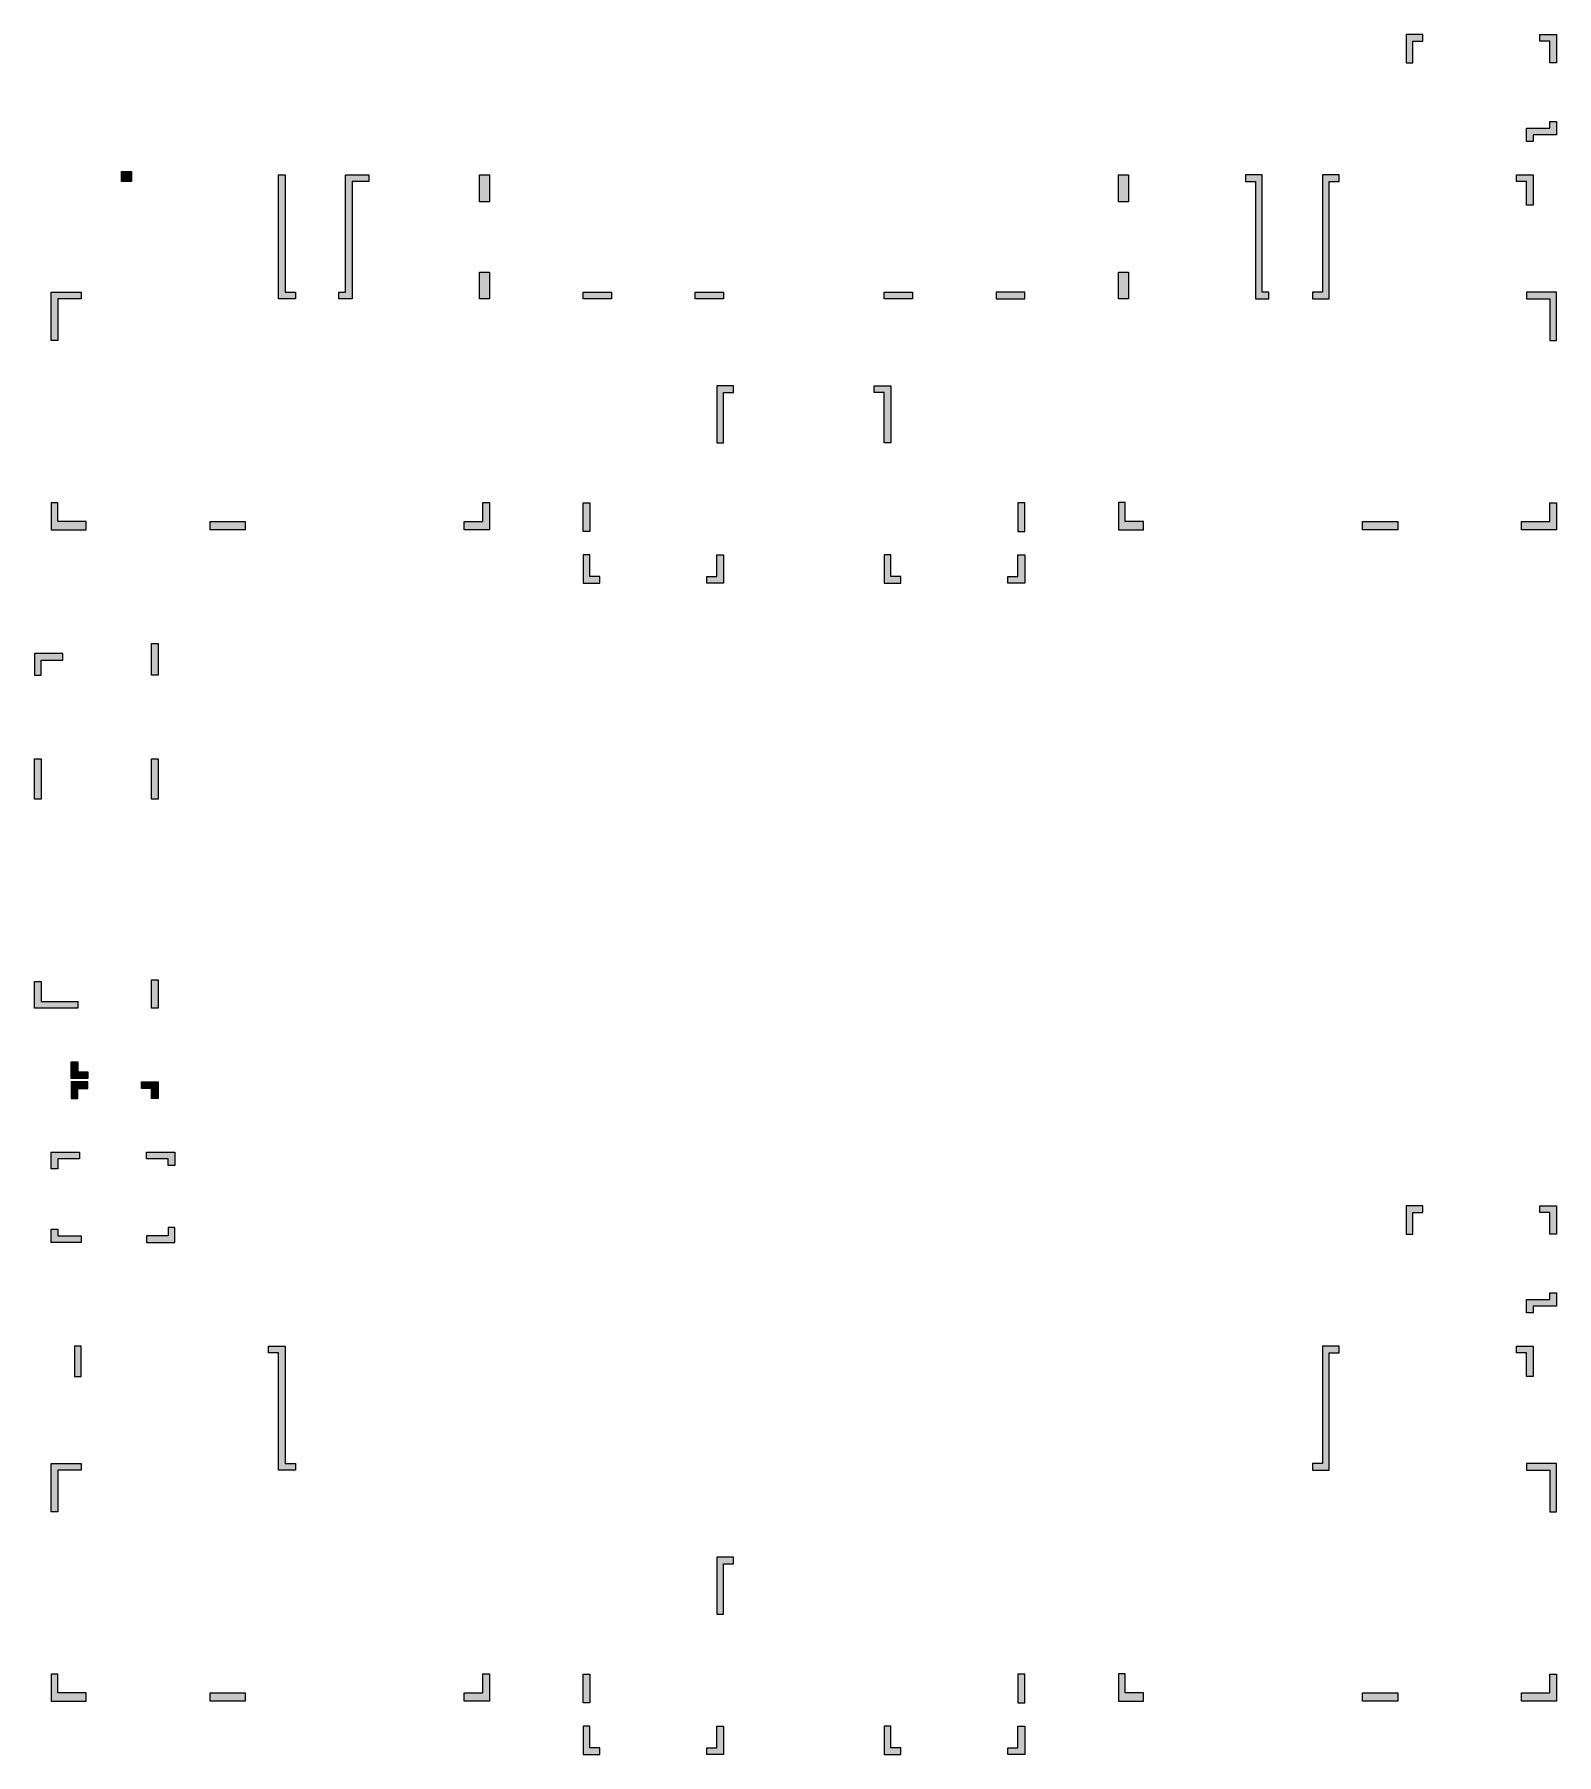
# Model space of a CAD drawing. Header units: millimetres. Extents: x 761570 to 807070, y 214407 to 265807.
import ezdxf

# ---------------------------------------------------------------- set-up
doc = ezdxf.new("R2010")
doc.units = ezdxf.units.MM
doc.header["$LTSCALE"] = 1000
for name, color, linetype in [('S-COLU-HATCH', 30, 'Continuous'), ('S-COLU-LINE1', 6, 'Continuous'), ('S-WALL-LINE1', 12, 'Continuous')]:
    doc.layers.add(name, color=color, linetype=linetype)

msp = doc.modelspace()

# ---------------------------------------------------------------- hatches: boundary and pattern name
at = {"layer": 'S-COLU-HATCH'}
h = msp.add_hatch(color=0, dxfattribs=at)
h.dxf.hatch_style = 1
h.paths.add_polyline_path([(803070, 265807), (802570, 265807), (802570, 264957), (802770, 264957), (802770, 265607), (803070, 265607)])
h = msp.add_hatch(color=0, dxfattribs=at)
h.dxf.hatch_style = 1
h.paths.add_polyline_path([(806570, 265807), (807070, 265807), (807070, 264957), (806870, 264957), (806870, 265607), (806570, 265607)])
h = msp.add_hatch(color=0, dxfattribs=at)
h.dxf.hatch_style = 1
h.paths.add_polyline_path([(806170, 262607), (806170, 263007), (806870, 263007), (806870, 263207), (807070, 263207), (807070, 262807), (806370, 262807), (806370, 262607)])
h = msp.add_hatch(color=0, dxfattribs=at)
h.dxf.hatch_style = 1
h.paths.add_polyline_path([(764470, 261407), (764170, 261407), (764170, 261707), (764470, 261707)])
h = msp.add_hatch(color=0, dxfattribs=at)
h.dxf.hatch_style = 1
h.paths.add_polyline_path([(768870, 261607), (769070, 261607), (769070, 258107), (769370, 258107), (769370, 257907), (768870, 257907)])
h = msp.add_hatch(color=0, dxfattribs=at)
h.dxf.hatch_style = 1
h.paths.add_polyline_path([(770870, 258107), (770670, 258107), (770670, 257907), (771070, 257907), (771070, 261407), (771570, 261407), (771570, 261607), (770870, 261607)])
h = msp.add_hatch(color=0, dxfattribs=at)
h.dxf.hatch_style = 1
h.paths.add_polyline_path([(775170, 260807), (774870, 260807), (774870, 261607), (775170, 261607)])
h = msp.add_hatch(color=0, dxfattribs=at)
h.dxf.hatch_style = 1
h.paths.add_polyline_path([(794270, 260807), (793970, 260807), (793970, 261607), (794270, 261607)])
h = msp.add_hatch(color=0, dxfattribs=at)
h.dxf.hatch_style = 1
h.paths.add_polyline_path([(798270, 261607), (797770, 261607), (797770, 261407), (798070, 261407), (798070, 257907), (798470, 257907), (798470, 258107), (798270, 258107)])
h = msp.add_hatch(color=0, dxfattribs=at)
h.dxf.hatch_style = 1
h.paths.add_polyline_path([(800570, 261607), (800070, 261607), (800070, 258107), (799770, 258107), (799770, 257907), (800270, 257907), (800270, 261407), (800570, 261407)])
h = msp.add_hatch(color=0, dxfattribs=at)
h.dxf.hatch_style = 1
h.paths.add_polyline_path([(806170, 260707), (806170, 261407), (805870, 261407), (805870, 261607), (806370, 261607), (806370, 260707)])
h = msp.add_hatch(color=0, dxfattribs=at)
h.dxf.hatch_style = 1
h.paths.add_polyline_path([(775170, 257907), (774870, 257907), (774870, 258707), (775170, 258707)])
h = msp.add_hatch(color=0, dxfattribs=at)
h.dxf.hatch_style = 1
h.paths.add_polyline_path([(794270, 257907), (793970, 257907), (793970, 258707), (794270, 258707)])
h = msp.add_hatch(color=0, dxfattribs=at)
h.dxf.hatch_style = 1
h.paths.add_polyline_path([(762970, 258107), (762970, 257907), (762270, 257907), (762270, 256657), (762070, 256657), (762070, 258107)])
h = msp.add_hatch(color=0, dxfattribs=at)
h.dxf.hatch_style = 1
h.paths.add_polyline_path([(778170, 257907), (777970, 257907), (777970, 258107), (778820, 258107), (778820, 257907)])
h = msp.add_hatch(color=0, dxfattribs=at)
h.dxf.hatch_style = 1
h.paths.add_polyline_path([(782170, 257907), (781320, 257907), (781320, 258107), (782170, 258107)])
h = msp.add_hatch(color=0, dxfattribs=at)
h.dxf.hatch_style = 1
h.paths.add_polyline_path([(787820, 257907), (786970, 257907), (786970, 258107), (787820, 258107)])
h = msp.add_hatch(color=0, dxfattribs=at)
h.dxf.hatch_style = 1
h.paths.add_polyline_path([(790970, 257907), (791170, 257907), (791170, 258107), (790320, 258107), (790320, 257907)])
h = msp.add_hatch(color=0, dxfattribs=at)
h.dxf.hatch_style = 1
h.paths.add_polyline_path([(806170, 258107), (806170, 257907), (806870, 257907), (806870, 256657), (807070, 256657), (807070, 258107)])
h = msp.add_hatch(color=0, dxfattribs=at)
h.dxf.hatch_style = 1
h.paths.add_polyline_path([(782470, 255307), (781970, 255307), (781970, 253607), (782170, 253607), (782170, 255107), (782470, 255107)])
h = msp.add_hatch(color=0, dxfattribs=at)
h.dxf.hatch_style = 1
h.paths.add_polyline_path([(786670, 255307), (787170, 255307), (787170, 253607), (786970, 253607), (786970, 255107), (786670, 255107)])
h = msp.add_hatch(color=0, dxfattribs=at)
h.dxf.hatch_style = 1
h.paths.add_polyline_path([(763120, 251257), (762270, 251257), (762270, 251807), (762070, 251807), (762070, 251007), (763120, 251007)])
h = msp.add_hatch(color=0, dxfattribs=at)
h.dxf.hatch_style = 1
h.paths.add_polyline_path([(774420, 251007), (774420, 251257), (774970, 251257), (774970, 251817), (775170, 251817), (775170, 251007)])
h = msp.add_hatch(color=0, dxfattribs=at)
h.dxf.hatch_style = 1
h.paths.add_polyline_path([(778170, 250957), (777970, 250957), (777970, 251807), (778170, 251807)])
h = msp.add_hatch(color=0, dxfattribs=at)
h.dxf.hatch_style = 1
h.paths.add_polyline_path([(791170, 251807), (790970, 251807), (790970, 250957), (791170, 250957)])
h = msp.add_hatch(color=0, dxfattribs=at)
h.dxf.hatch_style = 1
h.paths.add_polyline_path([(793970, 251007), (794720, 251007), (794720, 251257), (794170, 251257), (794170, 251817), (793970, 251817)])
h = msp.add_hatch(color=0, dxfattribs=at)
h.dxf.hatch_style = 1
h.paths.add_polyline_path([(806020, 251257), (806870, 251257), (806870, 251807), (807070, 251807), (807070, 251007), (806020, 251007)])
h = msp.add_hatch(color=0, dxfattribs=at)
h.dxf.hatch_style = 1
h.paths.add_polyline_path([(767870, 251007), (766820, 251007), (766820, 251257), (767870, 251257)])
h = msp.add_hatch(color=0, dxfattribs=at)
h.dxf.hatch_style = 1
h.paths.add_polyline_path([(802320, 251007), (801270, 251007), (801270, 251257), (802320, 251257)])
h = msp.add_hatch(color=0, dxfattribs=at)
h.dxf.hatch_style = 1
h.paths.add_polyline_path([(778470, 249607), (778170, 249607), (778170, 250257), (777970, 250257), (777970, 249407), (778470, 249407)])
h = msp.add_hatch(color=0, dxfattribs=at)
h.dxf.hatch_style = 1
h.paths.add_polyline_path([(781670, 249607), (781970, 249607), (781970, 250257), (782170, 250257), (782170, 249407), (781670, 249407)])
h = msp.add_hatch(color=0, dxfattribs=at)
h.dxf.hatch_style = 1
h.paths.add_polyline_path([(787470, 249607), (787170, 249607), (787170, 250257), (786970, 250257), (786970, 249407), (787470, 249407)])
h = msp.add_hatch(color=0, dxfattribs=at)
h.dxf.hatch_style = 1
h.paths.add_polyline_path([(790670, 249607), (790970, 249607), (790970, 250257), (791170, 250257), (791170, 249407), (790670, 249407)])
h = msp.add_hatch(color=0, dxfattribs=at)
h.dxf.hatch_style = 1
h.paths.add_polyline_path([(762420, 247307), (761570, 247307), (761570, 246657), (761770, 246657), (761770, 247107), (762420, 247107)])
h = msp.add_hatch(color=0, dxfattribs=at)
h.dxf.hatch_style = 1
h.paths.add_polyline_path([(765270, 246657), (765070, 246657), (765070, 247607), (765270, 247607)])
h = msp.add_hatch(color=0, dxfattribs=at)
h.dxf.hatch_style = 1
h.paths.add_polyline_path([(761770, 242957), (761570, 242957), (761570, 244157), (761770, 244157)])
h = msp.add_hatch(color=0, dxfattribs=at)
h.dxf.hatch_style = 1
h.paths.add_polyline_path([(765270, 242957), (765070, 242957), (765070, 244157), (765270, 244157)])
h = msp.add_hatch(color=0, dxfattribs=at)
h.dxf.hatch_style = 1
h.paths.add_polyline_path([(762870, 236707), (761570, 236707), (761570, 237507), (761770, 237507), (761770, 236907), (762870, 236907)])
h = msp.add_hatch(color=0, dxfattribs=at)
h.dxf.hatch_style = 1
h.paths.add_polyline_path([(765270, 236707), (765070, 236707), (765070, 237557), (765270, 237557)])
h = msp.add_hatch(color=0, dxfattribs=at)
h.dxf.hatch_style = 1
h.paths.add_polyline_path([(763170, 234607), (762670, 234607), (762670, 235107), (762870, 235107), (762870, 234807), (763170, 234807)])
h = msp.add_hatch(color=0, dxfattribs=at)
h.dxf.hatch_style = 1
h.paths.add_polyline_path([(763170, 234507), (762670, 234507), (762670, 234007), (762870, 234007), (762870, 234307), (763170, 234307)])
h = msp.add_hatch(color=0, dxfattribs=at)
h.dxf.hatch_style = 1
h.paths.add_polyline_path([(764770, 234507), (765270, 234507), (765270, 234007), (765070, 234007), (765070, 234307), (764770, 234307)])
h = msp.add_hatch(color=0, dxfattribs=at)
h.dxf.hatch_style = 1
h.paths.add_polyline_path([(762919, 232207), (762919, 232407), (762069, 232407), (762069, 231907), (762269, 231907), (762269, 232207)])
h = msp.add_hatch(color=0, dxfattribs=at)
h.dxf.hatch_style = 1
h.paths.add_polyline_path([(764920, 232407), (765770, 232407), (765770, 232007), (765570, 232007), (765570, 232207), (764920, 232207)])
h = msp.add_hatch(color=0, dxfattribs=at)
h.dxf.hatch_style = 1
h.paths.add_polyline_path([(765069, 232407), (765069, 232207), (765569, 232207), (765569, 232007), (765769, 232007), (765769, 232407)])
h = msp.add_hatch(color=0, dxfattribs=at)
h.dxf.hatch_style = 1
h.paths.add_polyline_path([(803070, 230807), (802570, 230807), (802570, 229957), (802770, 229957), (802770, 230607), (803070, 230607)])
h = msp.add_hatch(color=0, dxfattribs=at)
h.dxf.hatch_style = 1
h.paths.add_polyline_path([(806570, 230807), (807070, 230807), (807070, 229957), (806870, 229957), (806870, 230607), (806570, 230607)])
h = msp.add_hatch(color=0, dxfattribs=at)
h.dxf.hatch_style = 1
h.paths.add_polyline_path([(762970, 229707), (762070, 229707), (762070, 230107), (762270, 230107), (762270, 229907), (762970, 229907)])
h = msp.add_hatch(color=0, dxfattribs=at)
h.dxf.hatch_style = 1
h.paths.add_polyline_path([(764920, 229707), (765770, 229707), (765770, 230157), (765570, 230157), (765570, 229907), (764920, 229907)])
h = msp.add_hatch(color=0, dxfattribs=at)
h.dxf.hatch_style = 1
h.paths.add_polyline_path([(806170, 227607), (806170, 228007), (806870, 228007), (806870, 228207), (807070, 228207), (807070, 227807), (806370, 227807), (806370, 227607)])
h = msp.add_hatch(color=0, dxfattribs=at)
h.dxf.hatch_style = 1
h.paths.add_polyline_path([(762970, 225707), (762970, 226607), (762770, 226607), (762770, 225707)])
h = msp.add_hatch(color=0, dxfattribs=at)
h.dxf.hatch_style = 1
h.paths.add_polyline_path([(768570, 226607), (769070, 226607), (769070, 223107), (769370, 223107), (769370, 222907), (768870, 222907), (768870, 226407), (768570, 226407)])
h = msp.add_hatch(color=0, dxfattribs=at)
h.dxf.hatch_style = 1
h.paths.add_polyline_path([(800570, 226607), (800070, 226607), (800070, 223107), (799770, 223107), (799770, 222907), (800270, 222907), (800270, 226407), (800570, 226407)])
h = msp.add_hatch(color=0, dxfattribs=at)
h.dxf.hatch_style = 1
h.paths.add_polyline_path([(806170, 225707), (806170, 226407), (805870, 226407), (805870, 226607), (806370, 226607), (806370, 225707)])
h = msp.add_hatch(color=0, dxfattribs=at)
h.dxf.hatch_style = 1
h.paths.add_polyline_path([(762970, 223107), (762970, 222907), (762270, 222907), (762270, 221657), (762070, 221657), (762070, 223107)])
h = msp.add_hatch(color=0, dxfattribs=at)
h.dxf.hatch_style = 1
h.paths.add_polyline_path([(806170, 223107), (806170, 222907), (806870, 222907), (806870, 221657), (807070, 221657), (807070, 223107)])
h = msp.add_hatch(color=0, dxfattribs=at)
h.dxf.hatch_style = 1
h.paths.add_polyline_path([(782470, 220307), (781970, 220307), (781970, 218607), (782170, 218607), (782170, 220107), (782470, 220107)])
h = msp.add_hatch(color=0, dxfattribs=at)
h.dxf.hatch_style = 1
h.paths.add_polyline_path([(763120, 216257), (762270, 216257), (762270, 216807), (762070, 216807), (762070, 216007), (763120, 216007)])
h = msp.add_hatch(color=0, dxfattribs=at)
h.dxf.hatch_style = 1
h.paths.add_polyline_path([(774420, 216007), (774420, 216257), (774970, 216257), (774970, 216817), (775170, 216817), (775170, 216007)])
h = msp.add_hatch(color=0, dxfattribs=at)
h.dxf.hatch_style = 1
h.paths.add_polyline_path([(778170, 215957), (777970, 215957), (777970, 216807), (778170, 216807)])
h = msp.add_hatch(color=0, dxfattribs=at)
h.dxf.hatch_style = 1
h.paths.add_polyline_path([(791170, 216807), (790970, 216807), (790970, 215957), (791170, 215957), (791170, 216557)])
h = msp.add_hatch(color=0, dxfattribs=at)
h.dxf.hatch_style = 1
h.paths.add_polyline_path([(793970, 216007), (794720, 216007), (794720, 216257), (794170, 216257), (794170, 216817), (793970, 216817)])
h = msp.add_hatch(color=0, dxfattribs=at)
h.dxf.hatch_style = 1
h.paths.add_polyline_path([(806020, 216257), (806870, 216257), (806870, 216807), (807070, 216807), (807070, 216007), (806020, 216007)])
h = msp.add_hatch(color=0, dxfattribs=at)
h.dxf.hatch_style = 1
h.paths.add_polyline_path([(767870, 216007), (766820, 216007), (766820, 216257), (767870, 216257)])
h = msp.add_hatch(color=0, dxfattribs=at)
h.dxf.hatch_style = 1
h.paths.add_polyline_path([(802320, 216007), (801270, 216007), (801270, 216257), (802320, 216257)])
h = msp.add_hatch(color=0, dxfattribs=at)
h.dxf.hatch_style = 1
h.paths.add_polyline_path([(778470, 214607), (778170, 214607), (778170, 215257), (777970, 215257), (777970, 214407), (778470, 214407)])
h = msp.add_hatch(color=0, dxfattribs=at)
h.dxf.hatch_style = 1
h.paths.add_polyline_path([(781670, 214607), (781970, 214607), (781970, 215257), (782170, 215257), (782170, 214407), (781670, 214407)])
h = msp.add_hatch(color=0, dxfattribs=at)
h.dxf.hatch_style = 1
h.paths.add_polyline_path([(787470, 214607), (787170, 214607), (787170, 215257), (786970, 215257), (786970, 214407), (787470, 214407)])
h = msp.add_hatch(color=0, dxfattribs=at)
h.dxf.hatch_style = 1
h.paths.add_polyline_path([(790670, 214607), (790970, 214607), (790970, 215257), (791170, 215257), (791170, 214407), (790670, 214407)])

# ---------------------------------------------------------------- linework, layer by layer
at = {"layer": 'S-COLU-LINE1', "linetype": 'ByBlock'}
for points in [[(764470, 261407), (764170, 261407), (764170, 261707), (764470, 261707)], [(775170, 260807), (774870, 260807), (774870, 261607), (775170, 261607)], [(794270, 260807), (793970, 260807), (793970, 261607), (794270, 261607)], [(775170, 257907), (774870, 257907), (774870, 258707), (775170, 258707)], [(794270, 257907), (793970, 257907), (793970, 258707), (794270, 258707)]]:
    msp.add_lwpolyline(points, close=True, dxfattribs=at)
at = {"layer": 'S-WALL-LINE1', "linetype": 'ByBlock', "flags": 128}
for points in [[(803070, 265807), (802570, 265807), (802570, 264957), (802770, 264957), (802770, 265607), (803070, 265607), (803070, 265807)], [(806570, 265807), (807070, 265807), (807070, 264957), (806870, 264957), (806870, 265607), (806570, 265607), (806570, 265807)], [(806170, 262607), (806170, 263007), (806870, 263007), (806870, 263207), (807070, 263207), (807070, 262807), (806370, 262807), (806370, 262607), (806170, 262607)], [(762420, 247307), (761570, 247307), (761570, 246657), (761770, 246657), (761770, 247107), (762420, 247107), (762420, 247307)], [(803070, 230807), (802570, 230807), (802570, 229957), (802770, 229957), (802770, 230607), (803070, 230607), (803070, 230807)], [(806570, 230807), (807070, 230807), (807070, 229957), (806870, 229957), (806870, 230607), (806570, 230607), (806570, 230807)], [(806170, 227607), (806170, 228007), (806870, 228007), (806870, 228207), (807070, 228207), (807070, 227807), (806370, 227807), (806370, 227607), (806170, 227607)]]:
    msp.add_lwpolyline(points, dxfattribs=at)
at = {"layer": 'S-WALL-LINE1', "linetype": 'ByBlock'}
for points in [[(768870, 261607), (769070, 261607), (769070, 258107), (769370, 258107), (769370, 257907), (768870, 257907)], [(771070, 257907), (770670, 257907), (770670, 258107), (770870, 258107), (770870, 261607), (771570, 261607), (771570, 261407), (771070, 261407)], [(797770, 261407), (798070, 261407), (798070, 257907), (798470, 257907), (798470, 258107), (798270, 258107), (798270, 261607), (797770, 261607)], [(800570, 261607), (800070, 261607), (800070, 258107), (799770, 258107), (799770, 257907), (800270, 257907), (800270, 261407), (800570, 261407)], [(782170, 257907), (781320, 257907), (781320, 258107), (782170, 258107)], [(787820, 257907), (786970, 257907), (786970, 258107), (787820, 258107)], [(778170, 250957), (777970, 250957), (777970, 251807), (778170, 251807)], [(793970, 251007), (794720, 251007), (794720, 251257), (794170, 251257), (794170, 251817), (793970, 251817)], [(767870, 251007), (766820, 251007), (766820, 251257), (767870, 251257)], [(802320, 251007), (801270, 251007), (801270, 251257), (802320, 251257)], [(765270, 246657), (765070, 246657), (765070, 247607), (765270, 247607)], [(761770, 242957), (761570, 242957), (761570, 244157), (761770, 244157)], [(765270, 242957), (765070, 242957), (765070, 244157), (765270, 244157)], [(765270, 236707), (765070, 236707), (765070, 237557), (765270, 237557)], [(762270, 232207), (762270, 231907), (762070, 231907), (762070, 232407), (762920, 232407), (762920, 232207)], [(768570, 226607), (769070, 226607), (769070, 223107), (769370, 223107), (769370, 222907), (768870, 222907), (768870, 226407), (768570, 226407)], [(800570, 226607), (800070, 226607), (800070, 223107), (799770, 223107), (799770, 222907), (800270, 222907), (800270, 226407), (800570, 226407)], [(778170, 215957), (777970, 215957), (777970, 216807), (778170, 216807)], [(793970, 216007), (794720, 216007), (794720, 216257), (794170, 216257), (794170, 216817), (793970, 216817)], [(767870, 216007), (766820, 216007), (766820, 216257), (767870, 216257)], [(802320, 216007), (801270, 216007), (801270, 216257), (802320, 216257)]]:
    msp.add_lwpolyline(points, close=True, dxfattribs=at)
at = {"layer": 'S-WALL-LINE1', "linetype": 'ByBlock', "flags": 128}
for points in [[(806170, 260707), (806170, 261407), (805870, 261407), (805870, 261607), (806370, 261607), (806370, 260707)], [(762970, 258107), (762970, 257907), (762270, 257907), (762270, 256657), (762070, 256657), (762070, 258107)], [(778170, 257907), (778170, 257907), (777970, 257907), (777970, 258107), (778820, 258107), (778820, 257907)], [(790970, 257907), (790970, 257907), (791170, 257907), (791170, 258107), (790320, 258107), (790320, 257907)], [(806170, 258107), (806170, 257907), (806870, 257907), (806870, 256657), (807070, 256657), (807070, 258107)], [(782470, 255307), (781970, 255307), (781970, 253607), (782170, 253607), (782170, 255107), (782470, 255107)], [(786670, 255307), (787170, 255307), (787170, 253607), (786970, 253607), (786970, 255107), (786670, 255107)], [(763120, 251257), (762270, 251257), (762270, 251807), (762070, 251807), (762070, 251007), (763120, 251007)], [(774420, 251007), (774420, 251257), (774970, 251257), (774970, 251817), (775170, 251817), (775170, 251007)], [(791170, 251807), (790970, 251807), (790970, 250957), (791170, 250957)], [(806020, 251257), (806870, 251257), (806870, 251807), (807070, 251807), (807070, 251007), (806020, 251007)], [(778470, 249607), (778170, 249607), (778170, 250257), (777970, 250257), (777970, 249407), (778470, 249407)], [(781670, 249607), (781970, 249607), (781970, 250257), (782170, 250257), (782170, 249407), (781670, 249407)], [(787470, 249607), (787170, 249607), (787170, 250257), (786970, 250257), (786970, 249407), (787470, 249407)], [(790670, 249607), (790970, 249607), (790970, 250257), (791170, 250257), (791170, 249407), (790670, 249407)], [(762870, 236707), (761570, 236707), (761570, 237507), (761770, 237507), (761770, 236907), (762870, 236907)], [(763170, 234607), (762670, 234607), (762670, 235107), (762870, 235107), (762870, 234807), (763170, 234807)], [(763170, 234507), (762670, 234507), (762670, 234007), (762870, 234007), (762870, 234307), (763170, 234307)], [(764770, 234507), (765270, 234507), (765270, 234007), (765070, 234007), (765070, 234307), (764770, 234307)], [(764920, 232407), (765770, 232407), (765770, 232007), (765570, 232007), (765570, 232207), (764920, 232207)], [(762970, 229707), (762070, 229707), (762070, 230107), (762270, 230107), (762270, 229907), (762970, 229907)], [(764920, 229707), (765770, 229707), (765770, 230157), (765570, 230157), (765570, 229907), (764920, 229907)], [(762970, 225707), (762970, 226607), (762770, 226607), (762770, 225707)], [(806170, 225707), (806170, 226407), (805870, 226407), (805870, 226607), (806370, 226607), (806370, 225707)], [(762970, 223107), (762970, 222907), (762270, 222907), (762270, 221657), (762070, 221657), (762070, 223107)], [(806170, 223107), (806170, 222907), (806870, 222907), (806870, 221657), (807070, 221657), (807070, 223107)], [(782470, 220307), (781970, 220307), (781970, 218607), (782170, 218607), (782170, 220107), (782470, 220107)], [(763120, 216257), (762270, 216257), (762270, 216807), (762070, 216807), (762070, 216007), (763120, 216007)], [(774420, 216007), (774420, 216257), (774970, 216257), (774970, 216817), (775170, 216817), (775170, 216007)], [(791170, 216807), (790970, 216807), (790970, 215957), (791170, 215957), (791170, 216557), (791170, 216557)], [(806020, 216257), (806870, 216257), (806870, 216807), (807070, 216807), (807070, 216007), (806020, 216007)], [(778470, 214607), (778170, 214607), (778170, 215257), (777970, 215257), (777970, 214407), (778470, 214407)], [(781670, 214607), (781970, 214607), (781970, 215257), (782170, 215257), (782170, 214407), (781670, 214407)], [(787470, 214607), (787170, 214607), (787170, 215257), (786970, 215257), (786970, 214407), (787470, 214407)], [(790670, 214607), (790970, 214607), (790970, 215257), (791170, 215257), (791170, 214407), (790670, 214407)]]:
    msp.add_lwpolyline(points, close=True, dxfattribs=at)

doc.saveas('drawing.dxf')
